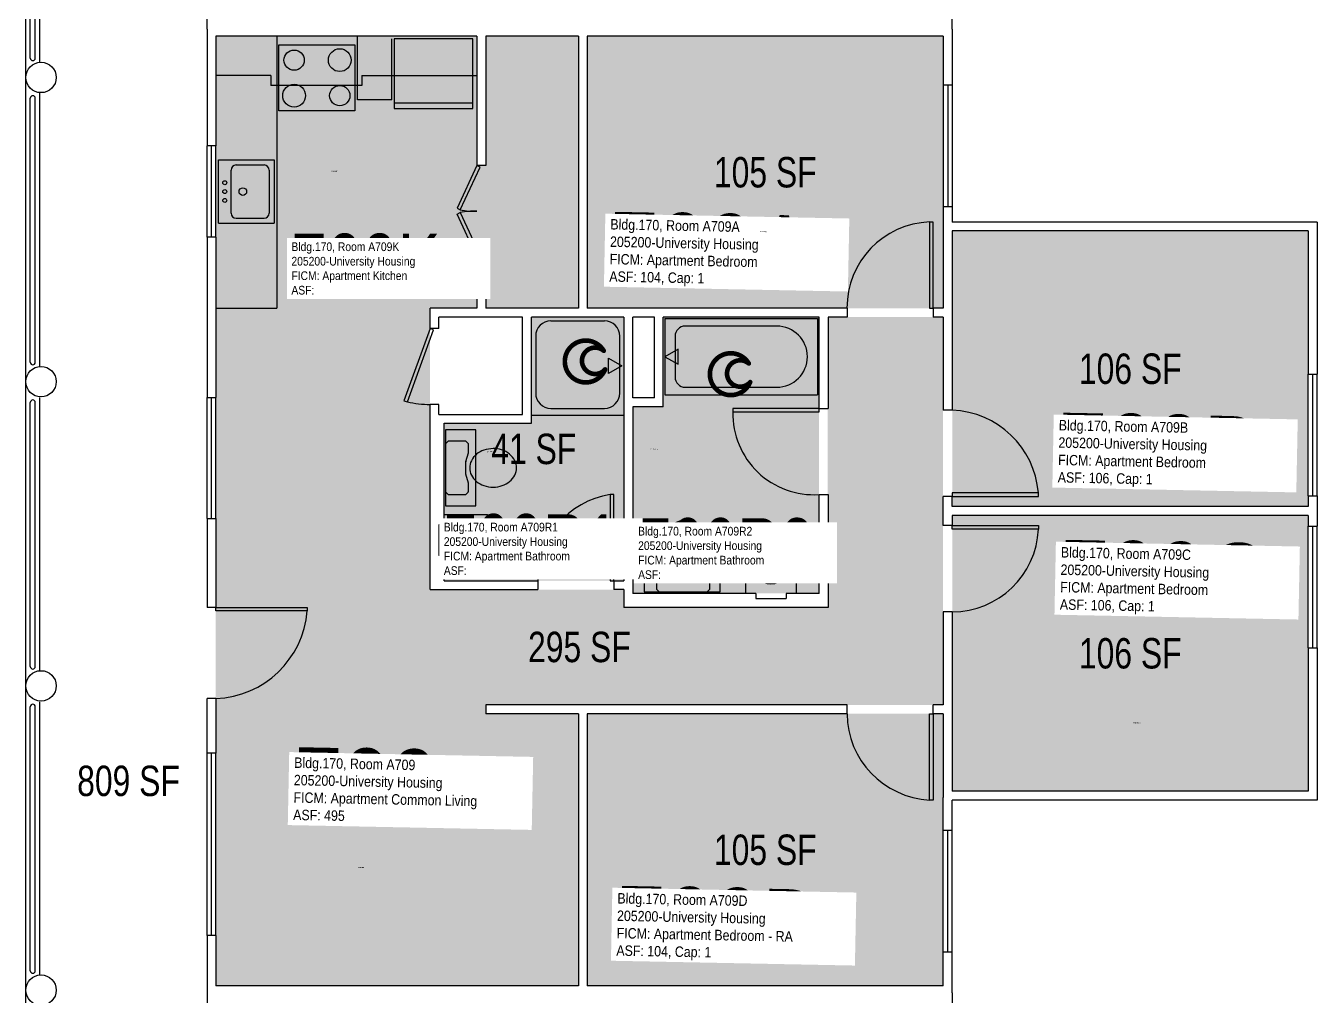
# Model space of a CAD drawing. Header units: inches. Extents: x -90 to 2436, y -85 to 1674.
# Drawn here: x 1902 to 2412, y 822 to 1205 of the extents above; entities that cross this region are included whole.
import ezdxf
from ezdxf.enums import TextEntityAlignment as Align

# ---------------------------------------------------------------- set-up
doc = ezdxf.new("R2010")
doc.units = ezdxf.units.IN
doc.header["$LTSCALE"] = 10
doc.header["$MEASUREMENT"] = 0
doc.layers.get('0').update_dxf_attribs({"linetype": 'CONTINUOUS'})
for name, color, linetype in [('A-COLS', 5, 'CONTINUOUS'), ('A-DOOR', 2, 'CONTINUOUS'), ('A-FLOR', 3, 'CONTINUOUS'), ('A-GLAZ', 1, 'CONTINUOUS'), ('A-IDEN-ICON', 4, 'CONTINUOUS'), ('A-IDEN-RNUM', 7, 'CONTINUOUS'), ('A-IDEN-SNUM', 4, 'CONTINUOUS'), ('A-IDEN-VNUM', 4, 'CONTINUOUS'), ('A-WALL', 5, 'CONTINUOUS'), ('AREA-TEXT', 3, 'CONTINUOUS'), ('Rooms-Category-Color', 7, 'CONTINUOUS'), ('Rooms-College-Color', 7, 'CONTINUOUS'), ('Rooms-Department-Color', 7, 'CONTINUOUS'), ('Rooms-Division-Color', 7, 'CONTINUOUS'), ('Rooms-Information', 7, 'CONTINUOUS')]:
    doc.layers.add(name, color=color, linetype=linetype)
doc.styles.add('CP_AREA', font='arial.ttf', dxfattribs={"height": 15})
doc.styles.add('CP_ROOMSNUMBER', font='arial.ttf', dxfattribs={"height": 1})
doc.styles.add('CP_ROOMVNUMBER', font='arial.ttf', dxfattribs={"width": 0.85, "height": 0.075})

# ---------------------------------------------------------------- blocks, each defined once
blk = doc.blocks.new('CPBATH')
at = {"color": 0, "linetype": 'ByBlock', "const_width": 0.0127}
for points in [[(0.0571, 0.0168, 0.861492), (-0.0551, 0, 1)], [(0.0571, 0.0168, 0.729002), (-0.0084, -0.0042, 1)], [(-0.0551, 0, 0.726902), (0.0487, -0.0337, 1)], [(-0.0084, -0.0042, 0.609468), (0.0487, -0.0337, 1)]]:
    blk.add_lwpolyline(points, format="xyb", dxfattribs=at)
at = {"color": 0, "linetype": 'ByBlock', "const_width": 0.00637}
for points in [[(0.0544, 0.0152, 1), (0.0599, 0.0184, 1)], [(0.0459, -0.0353, 1), (0.0515, -0.0321, 1)]]:
    blk.add_lwpolyline(points, format="xyb", close=True, dxfattribs=at)

msp = doc.modelspace()

# ---------------------------------------------------------------- hatches: boundary and pattern name
at = {"layer": 'Rooms-Category-Color', "true_color": 0x728ef3}
for points in [[(2080.41, 1093.35), (1977.41, 1093.35), (1977.41, 1200.6), (2080.41, 1200.6), (2080.41, 1149.6), (2083.91, 1149.6), (2083.91, 1200.6), (2120.41, 1200.6), (2120.41, 1093.35), (2083.91, 1093.35), (2083.91, 1113.6), (2080.41, 1113.6)], [(2123.99, 1093.35), (2123.99, 1200.6), (2264.49, 1200.6), (2264.49, 1093.35)], [(2267.99, 1015.1), (2267.99, 1123.85), (2408.49, 1123.85), (2408.49, 1015.1)], [(2264.41, 1089.85), (2264.41, 936.85), (2083.91, 936.85), (2083.91, 933.35), (2120.41, 933.35), (2120.41, 826.1), (1977.41, 826.1), (1977.41, 1093.35), (2061.91, 1093.35), (2061.91, 982.35), (2138.41, 982.35), (2138.41, 975.35), (2218.91, 975.35), (2218.91, 1089.85)], [(2138.41, 985.85), (2138.41, 1089.85), (2101.91, 1089.85), (2101.91, 1047.98), (2067.41, 1047.98), (2067.41, 985.85)], [(2215.41, 1089.85), (2215.41, 980.85), (2141.91, 980.85), (2141.91, 1054.48), (2153.91, 1054.48), (2153.91, 1089.85)], [(2267.99, 902.85), (2267.99, 1011.6), (2408.49, 1011.6), (2408.49, 902.85)], [(2123.99, 826.1), (2123.99, 933.35), (2264.49, 933.35), (2264.49, 826.1)]]:
    msp.add_hatch(color=171, dxfattribs=at).paths.add_polyline_path(points)
at = {"layer": 'Rooms-College-Color', "true_color": 0xadadad}
for points in [[(2080.41, 1093.35), (1977.41, 1093.35), (1977.41, 1200.6), (2080.41, 1200.6), (2080.41, 1149.6), (2083.91, 1149.6), (2083.91, 1200.6), (2120.41, 1200.6), (2120.41, 1093.35), (2083.91, 1093.35), (2083.91, 1113.6), (2080.41, 1113.6)], [(2123.99, 1093.35), (2123.99, 1200.6), (2264.49, 1200.6), (2264.49, 1093.35)], [(2267.99, 1015.1), (2267.99, 1123.85), (2408.49, 1123.85), (2408.49, 1015.1)], [(2264.41, 1089.85), (2264.41, 936.85), (2083.91, 936.85), (2083.91, 933.35), (2120.41, 933.35), (2120.41, 826.1), (1977.41, 826.1), (1977.41, 1093.35), (2061.91, 1093.35), (2061.91, 982.35), (2138.41, 982.35), (2138.41, 975.35), (2218.91, 975.35), (2218.91, 1089.85)], [(2138.41, 985.85), (2138.41, 1089.85), (2101.91, 1089.85), (2101.91, 1047.98), (2067.41, 1047.98), (2067.41, 985.85)], [(2215.41, 1089.85), (2215.41, 980.85), (2141.91, 980.85), (2141.91, 1054.48), (2153.91, 1054.48), (2153.91, 1089.85)], [(2267.99, 902.85), (2267.99, 1011.6), (2408.49, 1011.6), (2408.49, 902.85)], [(2123.99, 826.1), (2123.99, 933.35), (2264.49, 933.35), (2264.49, 826.1)]]:
    msp.add_hatch(color=253, dxfattribs=at).paths.add_polyline_path(points)
at = {"layer": 'Rooms-Department-Color', "true_color": 0x604aed}
for points in [[(2080.41, 1093.35), (1977.41, 1093.35), (1977.41, 1200.6), (2080.41, 1200.6), (2080.41, 1149.6), (2083.91, 1149.6), (2083.91, 1200.6), (2120.41, 1200.6), (2120.41, 1093.35), (2083.91, 1093.35), (2083.91, 1113.6), (2080.41, 1113.6)], [(2123.99, 1093.35), (2123.99, 1200.6), (2264.49, 1200.6), (2264.49, 1093.35)], [(2267.99, 1015.1), (2267.99, 1123.85), (2408.49, 1123.85), (2408.49, 1015.1)], [(2264.41, 1089.85), (2264.41, 936.85), (2083.91, 936.85), (2083.91, 933.35), (2120.41, 933.35), (2120.41, 826.1), (1977.41, 826.1), (1977.41, 1093.35), (2061.91, 1093.35), (2061.91, 982.35), (2138.41, 982.35), (2138.41, 975.35), (2218.91, 975.35), (2218.91, 1089.85)], [(2138.41, 985.85), (2138.41, 1089.85), (2101.91, 1089.85), (2101.91, 1047.98), (2067.41, 1047.98), (2067.41, 985.85)], [(2215.41, 1089.85), (2215.41, 980.85), (2141.91, 980.85), (2141.91, 1054.48), (2153.91, 1054.48), (2153.91, 1089.85)], [(2267.99, 902.85), (2267.99, 1011.6), (2408.49, 1011.6), (2408.49, 902.85)], [(2123.99, 826.1), (2123.99, 933.35), (2264.49, 933.35), (2264.49, 826.1)]]:
    msp.add_hatch(color=173, dxfattribs=at).paths.add_polyline_path(points)
at = {"layer": 'Rooms-Division-Color', "true_color": 0x604aed}
for points in [[(2080.41, 1093.35), (1977.41, 1093.35), (1977.41, 1200.6), (2080.41, 1200.6), (2080.41, 1149.6), (2083.91, 1149.6), (2083.91, 1200.6), (2120.41, 1200.6), (2120.41, 1093.35), (2083.91, 1093.35), (2083.91, 1113.6), (2080.41, 1113.6)], [(2123.99, 1093.35), (2123.99, 1200.6), (2264.49, 1200.6), (2264.49, 1093.35)], [(2267.99, 1015.1), (2267.99, 1123.85), (2408.49, 1123.85), (2408.49, 1015.1)], [(2264.41, 1089.85), (2264.41, 936.85), (2083.91, 936.85), (2083.91, 933.35), (2120.41, 933.35), (2120.41, 826.1), (1977.41, 826.1), (1977.41, 1093.35), (2061.91, 1093.35), (2061.91, 982.35), (2138.41, 982.35), (2138.41, 975.35), (2218.91, 975.35), (2218.91, 1089.85)], [(2138.41, 985.85), (2138.41, 1089.85), (2101.91, 1089.85), (2101.91, 1047.98), (2067.41, 1047.98), (2067.41, 985.85)], [(2215.41, 1089.85), (2215.41, 980.85), (2141.91, 980.85), (2141.91, 1054.48), (2153.91, 1054.48), (2153.91, 1089.85)], [(2267.99, 902.85), (2267.99, 1011.6), (2408.49, 1011.6), (2408.49, 902.85)], [(2123.99, 826.1), (2123.99, 933.35), (2264.49, 933.35), (2264.49, 826.1)]]:
    msp.add_hatch(color=173, dxfattribs=at).paths.add_polyline_path(points)

# ---------------------------------------------------------------- linework, layer by layer
for p, q in [((2001.49, 1200.6), (2001.49, 1093.35)), ((2033.35, 1175.6), (2033.35, 1200.6)), ((2046.86, 1175.6), (2046.86, 1199.6)), ((2078.86, 1199.6), (2047.86, 1199.6)), ((2047.86, 1199.6), (2047.86, 1172.1)), ((2078.86, 1172.1), (2078.86, 1199.6)), ((2002.35, 1197.19), (2032.35, 1197.19)), ((2002.35, 1171.19), (2002.35, 1197.19)), ((2032.35, 1197.19), (2032.35, 1171.19)), ((1999.12, 1185.19), (1977.49, 1185.19)), ((1999.12, 1185.19), (1999.12, 1181.19)), ((2035.12, 1185.19), (2080.49, 1185.19)), ((2035.12, 1185.19), (2035.12, 1181.19)), ((2035.12, 1181.19), (1999.12, 1181.19)), ((2046.86, 1175.6), (2033.35, 1175.6)), ((2047.86, 1174.35), (2078.86, 1174.35)), ((2047.86, 1172.1), (2078.86, 1172.1)), ((2032.35, 1171.19), (2002.35, 1171.19)), ((1978.49, 1151.85), (2000.49, 1151.85)), ((1978.49, 1126.85), (1978.49, 1151.85)), ((2000.49, 1151.85), (2000.49, 1126.85)), ((1983.49, 1130.85), (1983.49, 1147.85)), ((1985.49, 1149.85), (1996.49, 1149.85)), ((1998.49, 1147.85), (1998.49, 1130.85)), ((1978.49, 1126.85), (2000.49, 1126.85)), ((1985.49, 1128.85), (1996.49, 1128.85)), ((1977.49, 1093.35), (2001.49, 1093.35)), ((2109.65, 1088.35), (2130.82, 1088.35)), ((2154.61, 1089.23), (2214.86, 1089.23)), ((2154.61, 1089.23), (2154.61, 1059.23)), ((2198.8, 1086.28), (2162.65, 1086.28)), ((2214.86, 1089.23), (2214.86, 1059.23)), ((2103.65, 1082.35), (2103.65, 1059.85)), ((2136.82, 1059.85), (2136.82, 1082.35)), ((2158.63, 1082.26), (2158.63, 1066.2)), ((2159.81, 1077.23), (2154.61, 1074.23)), ((2159.81, 1071.23), (2159.81, 1077.23)), ((2132.4, 1067.6), (2132.4, 1073.6)), ((2132.4, 1073.6), (2137.59, 1070.6)), ((2137.59, 1070.6), (2132.4, 1067.6)), ((2154.61, 1074.23), (2159.81, 1071.23)), ((2162.65, 1062.18), (2198.8, 1062.18)), ((2154.61, 1059.23), (2214.86, 1059.23)), ((2138.49, 1050.98), (2101.99, 1050.98)), ((2109.65, 1053.85), (2130.82, 1053.85)), ((2080.09, 1045.35), (2068.09, 1045.35)), ((2068.09, 1045.35), (2068.09, 1015.35)), ((2080.09, 1015.35), (2080.09, 1045.35)), ((2069.09, 1040.85), (2068.09, 1039.85)), ((2068.09, 1039.85), (2068.09, 1020.85)), ((2076.09, 1040.85), (2069.09, 1040.85)), ((2077.09, 1039.85), (2076.09, 1040.85)), ((2077.09, 1036.35), (2077.09, 1039.85)), ((2076.1, 1032.91), (2077.09, 1036.35)), ((2076.09, 1027.85), (2076.09, 1032.8)), ((2077.09, 1024.35), (2076.09, 1027.85)), ((2077.09, 1021.03), (2077.09, 1024.35)), ((2068.09, 1020.85), (2069.09, 1019.85)), ((2069.09, 1019.85), (2076.09, 1019.85)), ((2076.09, 1019.85), (2076.97, 1020.73)), ((2068.09, 1015.35), (2080.09, 1015.35)), ((2084.61, 1011.85), (2067.49, 1011.85)), ((2086.11, 993.35), (2086.11, 1010.35)), ((2204.99, 999.48), (2187.99, 999.48)), ((2186.49, 997.98), (2186.49, 980.85)), ((2206.49, 997.98), (2206.49, 980.85)), ((2084.61, 991.85), (2067.49, 991.85)), ((2146.49, 993.48), (2146.49, 981.48)), ((2176.49, 993.48), (2146.49, 993.48)), ((2151.36, 989.31), (2151.36, 982.48)), ((2152.36, 990.48), (2151.49, 989.6)), ((2155.86, 990.48), (2152.36, 990.48)), ((2159.31, 989.5), (2155.86, 990.48)), ((2164.3, 989.48), (2159.42, 989.48)), ((2167.86, 990.48), (2164.42, 989.5)), ((2171.19, 990.48), (2167.86, 990.48)), ((2172.36, 989.48), (2171.49, 990.36)), ((2172.36, 982.48), (2172.36, 989.48)), ((2176.49, 981.48), (2176.49, 993.48)), ((2146.49, 981.48), (2176.49, 981.48)), ((2151.36, 982.48), (2152.36, 981.48)), ((2152.36, 981.48), (2171.36, 981.48)), ((2171.36, 981.48), (2172.36, 982.48))]:
    msp.add_line(p, q)
for centre, radius in [((2008.35, 1191.19), 4), ((2026.35, 1191.19), 4.5), ((2008.35, 1177.19), 4.5), ((2026.35, 1177.19), 4), ((1980.99, 1142.85), 0.791), ((1980.99, 1139.35), 0.791), ((1980.99, 1135.85), 0.791), ((1988.11, 1139.35), 1.5)]:
    msp.add_circle(centre, radius)
for centre, radius, start, end in [((1985.49, 1147.85), 2, 90, 180), ((1996.49, 1147.85), 2, 0, 90), ((1985.49, 1130.85), 2, 180, 270), ((1996.49, 1130.85), 2, 270, 0), ((2109.65, 1082.35), 6, 90, 180), ((2130.82, 1082.35), 6, 0, 90), ((2162.65, 1082.26), 4.02, 90, 180), ((2198.8, 1074.23), 12.05, 270, 90), ((2162.65, 1066.2), 4.02, 180, 270), ((2109.65, 1059.85), 6, 180, 270), ((2130.82, 1059.85), 6, 270, 0), ((2085.34, 1029.64), 7.89, 129.4725, 153.2988), ((2086.26, 1028.53), 9.33, 108.8354, 129.4725), ((2086.85, 1026.78), 11.18, 90, 108.8354), ((2087.42, 1029.42), 8.55, 71.1646, 93.7754), ((2086.87, 1027.82), 10.24, 50.5275, 71.1646), ((2088.37, 1029.64), 7.89, 26.7012, 50.5275), ((2076.51, 1032.8), 0.418, 164.0546, 180), ((2083.92, 1030.35), 6.3, 153.2988, 180), ((2083.92, 1030.35), 6.3, 180, 206.7012), ((2089.78, 1030.35), 6.3, 0, 26.7012), ((2089.78, 1030.35), 6.3, 333.2988, 0), ((2085.34, 1031.07), 7.89, 206.7012, 230.5275), ((2086.26, 1032.18), 9.33, 230.5275, 251.1646), ((2087.45, 1032.18), 9.33, 288.8354, 309.4725), ((2088.37, 1031.07), 7.89, 309.4725, 333.2988), ((2076.67, 1021.03), 0.418, 315, 0), ((2086.85, 1033.93), 11.18, 251.1646, 270), ((2086.85, 1033.93), 11.18, 270, 288.8354), ((2078.23, 1002.98), 6.59, 116.1916, 139.8991), ((2077.71, 1004.03), 5.42, 90, 116.1916), ((2077.71, 1004.03), 5.42, 63.8084, 90), ((2077.19, 1002.98), 6.59, 40.1009, 63.8084), ((2084.61, 1010.35), 1.5, 0, 90), ((2162.57, 1001.76), 7.89, 116.7012, 140.5275), ((2161.86, 1003.17), 6.3, 90, 116.7012), ((2161.86, 1003.17), 6.3, 63.2988, 90), ((2161.15, 1001.76), 7.89, 39.4725, 63.2988), ((2080.31, 1001.85), 9, 160.7706, 180), ((2079.04, 1002.3), 7.65, 139.8991, 160.7706), ((2076.38, 1002.3), 7.65, 19.2294, 40.1009), ((2075.11, 1001.85), 9, 0, 19.2294), ((2164.39, 1000.26), 10.24, 140.5275, 161.1646), ((2160.04, 1000.84), 9.33, 18.8354, 39.4725), ((2158.29, 1000.24), 11.18, 0, 18.8354), ((2080.31, 1001.85), 9, 180, 199.2294), ((2079.04, 1001.41), 7.65, 199.2294, 220.1009), ((2076.38, 1001.41), 7.65, 319.8991, 340.7706), ((2075.11, 1001.85), 9, 340.7706, 0), ((2162.79, 1000.81), 8.55, 161.1646, 183.7754), ((2165.44, 1000.24), 11.18, 180, 198.8354), ((2158.29, 1000.24), 11.18, 341.1646, 0), ((2187.99, 997.98), 1.5, 90, 180), ((2204.99, 997.98), 1.5, 0, 90), ((2078.23, 1000.73), 6.59, 220.1009, 243.8084), ((2077.71, 999.67), 5.42, 243.8084, 270), ((2077.71, 999.67), 5.42, 270, 296.1916), ((2077.19, 1000.73), 6.59, 296.1916, 319.8991), ((2163.69, 999.65), 9.33, 198.8354, 219.4725), ((2162.57, 998.73), 7.89, 219.4725, 243.2988), ((2161.15, 998.73), 7.89, 296.7012, 320.5275), ((2160.04, 999.65), 9.33, 320.5275, 341.1646), ((2195.36, 990.56), 6.59, 130.1009, 153.8084), ((2196.04, 989.75), 7.65, 109.2294, 130.1009), ((2196.49, 988.48), 9, 90, 109.2294), ((2196.49, 988.48), 9, 70.7706, 90), ((2196.93, 989.75), 7.65, 49.8991, 70.7706), ((2197.61, 990.56), 6.59, 26.1916, 49.8991), ((2084.61, 993.35), 1.5, 270, 0), ((2151.78, 989.31), 0.418, 135, 180), ((2161.86, 997.31), 6.3, 243.2988, 270), ((2159.42, 989.9), 0.418, 254.0546, 270), ((2161.86, 997.31), 6.3, 270, 296.7012), ((2164.3, 989.9), 0.418, 270, 285.9454), ((2171.19, 990.06), 0.418, 45, 90), ((2194.31, 991.08), 5.42, 153.8084, 180), ((2194.31, 991.08), 5.42, 180, 206.1916), ((2195.36, 991.6), 6.59, 206.1916, 229.8991), ((2197.61, 991.6), 6.59, 310.1009, 333.8084), ((2198.67, 991.08), 5.42, 0, 26.1916), ((2198.67, 991.08), 5.42, 333.8084, 0), ((2196.04, 992.41), 7.65, 229.8991, 250.7706), ((2196.49, 993.68), 9, 250.7706, 270), ((2196.49, 993.68), 9, 270, 289.2294), ((2196.93, 992.41), 7.65, 289.2294, 310.1009)]:
    msp.add_arc(centre, radius, start, end)
at = {"layer": 'A-COLS'}
for centre in [(1908.49, 1184.37), (1908.49, 1064.37), (1908.49, 944.37), (1908.49, 824.37)]:
    msp.add_circle(centre, 6, dxfattribs=at)
at = {"layer": 'A-DOOR'}
for p, q in [((2080.49, 1149.6), (2072.61, 1132.76)), ((2073.89, 1132.16), (2081.77, 1149)), ((2081.77, 1149), (2080.49, 1149.6)), ((2072.61, 1132.76), (2073.89, 1132.16)), ((2072.61, 1130.45), (2073.89, 1131.05)), ((2080.49, 1113.6), (2072.61, 1130.45)), ((2073.89, 1131.05), (2081.77, 1114.2)), ((2260.49, 1127.35), (2259.07, 1127.35)), ((2259.07, 1127.35), (2259.07, 1093.35)), ((2260.49, 1093.35), (2260.49, 1127.35)), ((2081.77, 1114.2), (2080.49, 1113.6)), ((2259.07, 1093.35), (2260.49, 1093.35)), ((2061.99, 1085.35), (2051.69, 1056.87)), ((2063.32, 1084.87), (2061.99, 1085.35)), ((2053.02, 1056.39), (2063.32, 1084.87)), ((2051.69, 1056.87), (2053.02, 1056.39)), ((2215.49, 1053.85), (2181.49, 1053.85)), ((2181.49, 1053.85), (2181.49, 1052.44)), ((2181.49, 1052.44), (2215.49, 1052.44)), ((2215.49, 1052.44), (2215.49, 1053.85)), ((2134.49, 1019.85), (2133.07, 1019.85)), ((2133.07, 1019.85), (2133.07, 985.85)), ((2134.49, 985.85), (2134.49, 1019.85)), ((2267.99, 1020.52), (2267.99, 1019.1)), ((2301.99, 1020.52), (2267.99, 1020.52)), ((2267.99, 1019.1), (2301.99, 1019.1)), ((2301.99, 1019.1), (2301.99, 1020.52)), ((2267.99, 1006.19), (2267.99, 1007.6)), ((2267.99, 1007.6), (2301.99, 1007.6)), ((2301.99, 1006.19), (2267.99, 1006.19)), ((2301.99, 1007.6), (2301.99, 1006.19)), ((2133.07, 985.85), (2134.49, 985.85)), ((1977.49, 973.94), (1977.49, 975.35)), ((1977.49, 975.35), (2013.49, 975.35)), ((2013.49, 973.94), (1977.49, 973.94)), ((2013.49, 975.35), (2013.49, 973.94)), ((2259.07, 933.35), (2260.49, 933.35)), ((2259.07, 899.35), (2259.07, 933.35)), ((2260.49, 933.35), (2260.49, 899.35)), ((2260.49, 899.35), (2259.07, 899.35))]:
    msp.add_line(p, q, dxfattribs=at)
for centre, radius, start, end in [((2079.32, 1157.28), 25.7, 257.7951, 272.6003), ((2079.32, 1105.93), 25.7, 87.3997, 102.2049), ((2260.25, 1093.61), 33.77, 92.005, 180.4328), ((2062.91, 1101.89), 46.56, 257.7303, 268.8634), ((2213.36, 1051.67), 31.88, 178.6169, 273.8208), ((2266.67, 1017.7), 35.43, 4.5723, 87.8654), ((2138.34, 986.41), 33.85, 98.9487, 180.9447), ((2268.04, 1007.58), 33.98, 269.9173, 357.6449), ((1976.01, 976.92), 37.6, 272.2523, 355.4481), ((2260.87, 933.69), 34.38, 180.5585, 267.0038)]:
    msp.add_arc(centre, radius, start, end, dxfattribs=at)
at = {"layer": 'A-FLOR'}
for p, q in [((1904.24, 1192.03), (1904.24, 1296.16)), ((1906.24, 1192.03), (1906.24, 1296.16)), ((1904.24, 1072.03), (1904.24, 1176.16)), ((1906.24, 1072.03), (1906.24, 1176.16)), ((1904.24, 952.03), (1904.24, 1056.16)), ((1906.24, 952.03), (1906.24, 1056.16)), ((1904.24, 832.03), (1904.24, 936.16)), ((1906.24, 832.03), (1906.24, 936.16))]:
    msp.add_line(p, q, dxfattribs=at)
at = {"layer": 'A-FLOR', "extrusion": (-4.6464e-13, 0.000187714, 1)}
for centre in [(1905.24, 1192.03, 0.22), (1905.24, 1072.03, 0.2), (1905.24, 952.03, 0.18), (1905.24, 832.03, 0.16)]:
    msp.add_arc(centre, 1, 180, 360, dxfattribs=at)
at = {"layer": 'A-FLOR', "extrusion": (-4.64724e-13, 0.000187714, 1)}
for centre in [(1905.24, 1176.16, 0.22), (1905.24, 1056.16, 0.2), (1905.24, 936.16, 0.18)]:
    msp.add_arc(centre, 1, 0, 180, dxfattribs=at)
at = {"layer": 'A-GLAZ'}
for p, q in [((2264.49, 1181.35), (2264.49, 1133.35)), ((2266.24, 1181.35), (2266.24, 1133.35)), ((2267.99, 1181.35), (2267.99, 1133.35)), ((1973.99, 1121.35), (1973.99, 1157.35)), ((1975.74, 1121.35), (1975.74, 1157.35)), ((1977.49, 1121.35), (1977.49, 1157.35)), ((2408.49, 1019.35), (2408.49, 1067.35)), ((2410.24, 1019.35), (2410.24, 1067.35)), ((2411.99, 1019.35), (2411.99, 1067.35)), ((1973.99, 1010.35), (1973.99, 1058.1)), ((1975.74, 1010.35), (1975.74, 1058.1)), ((1977.49, 1010.35), (1977.49, 1058.1)), ((2408.49, 959.35), (2408.49, 1007.35)), ((2410.24, 959.35), (2410.24, 1007.35)), ((2411.99, 959.35), (2411.99, 1007.35)), ((1973.99, 845.85), (1973.99, 917.85)), ((1975.74, 845.85), (1975.74, 917.85)), ((1977.49, 845.85), (1977.49, 917.85)), ((2264.49, 839.35), (2264.49, 887.35)), ((2266.24, 839.35), (2266.24, 887.35)), ((2267.99, 839.35), (2267.99, 887.35))]:
    msp.add_line(p, q, dxfattribs=at)
at = {"layer": 'A-WALL'}
for p, q in [((1902.49, 1064.44), (1902.49, 1304.43)), ((1907.99, 1190.07), (1907.99, 1298.12)), ((1973.99, 1203.35), (1973.99, 1249.35)), ((2267.99, 1203.35), (2267.99, 1225.35)), ((1973.99, 1203.35), (1973.99, 1157.35)), ((2267.99, 1203.35), (2267.99, 1181.35)), ((1977.49, 1200.6), (1977.49, 1157.35)), ((2080.49, 1200.6), (1977.49, 1200.6)), ((2080.49, 1200.6), (2080.49, 1149.6)), ((2083.99, 1200.6), (2083.99, 1149.6)), ((2120.49, 1200.6), (2083.99, 1200.6)), ((2120.49, 1200.6), (2120.49, 1093.35)), ((2123.99, 1200.6), (2123.99, 1093.35)), ((2264.49, 1200.6), (2123.99, 1200.6)), ((2264.49, 1200.6), (2264.49, 1181.35)), ((1907.99, 1070.07), (1907.99, 1178.12)), ((2267.99, 1181.35), (2264.49, 1181.35)), ((1977.49, 1157.35), (1973.99, 1157.35)), ((2083.99, 1149.6), (2080.49, 1149.6)), ((2267.99, 1133.35), (2264.49, 1133.35)), ((2264.49, 1133.35), (2264.49, 1128.35)), ((2267.99, 1133.35), (2267.99, 1127.35)), ((2264.49, 1128.35), (2264.49, 1093.35)), ((2411.99, 1127.35), (2267.99, 1127.35)), ((2411.99, 1127.35), (2411.99, 1067.35)), ((1973.99, 1121.35), (1973.99, 1058.1)), ((1977.49, 1121.35), (1973.99, 1121.35)), ((1977.49, 1121.35), (1977.49, 1093.35)), ((2267.99, 1123.85), (2267.99, 1053.1)), ((2408.49, 1123.85), (2267.99, 1123.85)), ((2408.49, 1123.85), (2408.49, 1067.35)), ((2080.49, 1113.6), (2080.49, 1093.35)), ((2083.99, 1113.6), (2080.49, 1113.6)), ((2083.99, 1113.6), (2083.99, 1093.35)), ((1977.49, 1093.35), (1977.49, 1058.1)), ((2080.49, 1093.35), (2061.99, 1093.35)), ((2061.99, 1085.35), (2061.99, 1093.35)), ((2120.49, 1093.35), (2083.99, 1093.35)), ((2226.49, 1093.35), (2123.99, 1093.35)), ((2226.49, 1093.35), (2226.49, 1089.85)), ((2264.49, 1093.35), (2260.49, 1093.35)), ((2260.49, 1093.35), (2260.49, 1089.85)), ((2065.49, 1085.35), (2061.99, 1085.35)), ((2098.49, 1089.85), (2065.49, 1089.85)), ((2065.49, 1085.35), (2065.49, 1089.85)), ((2098.49, 1051.48), (2098.49, 1089.85)), ((2138.49, 1089.85), (2101.99, 1089.85)), ((2101.99, 1047.98), (2101.99, 1089.85)), ((2138.49, 1089.85), (2138.49, 985.85)), ((2150.49, 1089.85), (2141.99, 1089.85)), ((2141.99, 1057.98), (2141.99, 1089.85)), ((2150.49, 1057.98), (2150.49, 1089.85)), ((2215.49, 1089.85), (2153.99, 1089.85)), ((2153.99, 1054.48), (2153.99, 1089.85)), ((2215.49, 1053.85), (2215.49, 1089.85)), ((2226.49, 1089.85), (2218.99, 1089.85)), ((2218.99, 1089.85), (2218.99, 1053.85)), ((2264.49, 1089.85), (2260.49, 1089.85)), ((2264.49, 1089.85), (2264.49, 1053.1)), ((2408.49, 1067.35), (2411.99, 1067.35)), ((1902.49, 944.29), (1902.49, 1064.44)), ((1907.99, 950.07), (1907.99, 1058.12)), ((1973.99, 1058.1), (1977.49, 1058.1)), ((2065.49, 1055.35), (2061.99, 1055.35)), ((2061.99, 982.35), (2061.99, 1055.35)), ((2065.49, 1051.48), (2065.49, 1055.35)), ((2150.49, 1057.98), (2141.99, 1057.98)), ((2065.49, 1051.48), (2098.49, 1051.48)), ((2141.99, 1054.48), (2141.99, 980.85)), ((2153.99, 1054.48), (2141.99, 1054.48)), ((2215.49, 1053.85), (2218.99, 1053.85)), ((2267.99, 1053.1), (2264.49, 1053.1)), ((2067.49, 1047.98), (2101.99, 1047.98)), ((2067.49, 1007.85), (2067.49, 1047.98)), ((2215.49, 980.85), (2215.49, 1019.85)), ((2215.49, 1019.85), (2218.99, 1019.85)), ((2218.99, 1019.85), (2218.99, 975.35)), ((2264.49, 1007.6), (2264.49, 1019.1)), ((2267.99, 1019.1), (2264.49, 1019.1)), ((2267.99, 1015.1), (2267.99, 1019.1)), ((2408.49, 1019.35), (2411.99, 1019.35)), ((2408.49, 1019.35), (2408.49, 1015.1)), ((2411.99, 1019.35), (2411.99, 1007.35)), ((2408.49, 1015.1), (2267.99, 1015.1)), ((1973.99, 1010.35), (1973.99, 975.35)), ((1973.99, 1010.35), (1977.49, 1010.35)), ((1977.49, 1010.35), (1977.49, 975.35)), ((2408.49, 1011.6), (2267.99, 1011.6)), ((2267.99, 1011.6), (2267.99, 1007.6)), ((2408.49, 1011.6), (2408.49, 1007.35)), ((2067.49, 1007.85), (2065.49, 1007.85)), ((2065.49, 1007.85), (2065.49, 995.85)), ((2267.99, 1007.6), (2264.49, 1007.6)), ((2408.49, 1007.35), (2411.99, 1007.35)), ((2067.49, 995.85), (2065.49, 995.85)), ((2067.49, 985.85), (2067.49, 995.85)), ((2067.49, 985.85), (2104.49, 985.85)), ((2104.49, 985.85), (2104.49, 982.35)), ((2134.49, 985.85), (2138.49, 985.85)), ((2134.49, 985.85), (2134.49, 982.35)), ((2061.99, 982.35), (2104.49, 982.35)), ((2138.49, 982.35), (2134.49, 982.35)), ((2138.49, 982.35), (2138.49, 975.35)), ((2190.49, 980.85), (2141.99, 980.85)), ((2190.49, 980.85), (2190.49, 978.85)), ((2190.49, 978.85), (2202.49, 978.85)), ((2202.49, 980.85), (2202.49, 978.85)), ((2215.49, 980.85), (2202.49, 980.85)), ((1977.49, 975.35), (1973.99, 975.35)), ((2218.99, 975.35), (2138.49, 975.35)), ((2264.49, 973.6), (2264.49, 936.85)), ((2267.99, 973.6), (2264.49, 973.6)), ((2267.99, 973.6), (2267.99, 902.85)), ((2408.49, 959.35), (2411.99, 959.35)), ((2408.49, 959.35), (2408.49, 902.85)), ((2411.99, 959.35), (2411.99, 899.35)), ((1902.49, 824.02), (1902.49, 944.29)), ((1907.99, 830.07), (1907.99, 938.12)), ((1977.49, 939.35), (1973.99, 939.35)), ((1973.99, 917.85), (1973.99, 939.35)), ((1977.49, 939.35), (1977.49, 917.85)), ((2226.49, 936.85), (2083.99, 936.85)), ((2083.99, 936.85), (2083.99, 933.35)), ((2120.49, 933.35), (2083.99, 933.35)), ((2120.49, 933.35), (2120.49, 826.1)), ((2226.49, 933.35), (2123.99, 933.35)), ((2123.99, 933.35), (2123.99, 826.1)), ((2226.49, 933.35), (2226.49, 936.85)), ((2260.49, 933.35), (2260.49, 936.85)), ((2264.49, 936.85), (2260.49, 936.85)), ((2264.49, 933.35), (2260.49, 933.35)), ((2264.49, 933.35), (2264.49, 900.35)), ((1977.49, 917.85), (1973.99, 917.85)), ((2408.49, 902.85), (2267.99, 902.85)), ((2264.49, 887.35), (2264.49, 900.35)), ((2411.99, 899.35), (2267.99, 899.35)), ((2267.99, 887.35), (2267.99, 899.35)), ((2267.99, 887.35), (2264.49, 887.35)), ((1977.49, 845.85), (1973.99, 845.85)), ((1973.99, 845.85), (1973.99, 823.35)), ((1977.49, 845.85), (1977.49, 826.1)), ((2267.99, 839.35), (2264.49, 839.35)), ((2264.49, 826.1), (2264.49, 839.35)), ((2267.99, 823.35), (2267.99, 839.35)), ((2120.49, 826.1), (1977.49, 826.1)), ((2264.49, 826.1), (2123.99, 826.1)), ((1902.49, 704.3), (1902.49, 824.02)), ((1973.99, 823.35), (1973.99, 777.35)), ((2267.99, 823.35), (2267.99, 801.35))]:
    msp.add_line(p, q, dxfattribs=at)

# ---------------------------------------------------------------- block references
at = {"layer": 'A-IDEN-ICON', "xscale": 144.0000000004754, "yscale": 144.0000000004754, "zscale": 144.0000000004754, "rotation": 13.71015151948019}
for p in [(2123.09, 1072.25), (2180.32, 1067.24)]:
    msp.add_blockref('CPBATH', p, dxfattribs=at)

# ---------------------------------------------------------------- texts
at = {"layer": 'A-IDEN-RNUM', "style": 'CP_ROOMSNUMBER'}
for s, rotation, p in [('0709-K0', 358.9, (2022.82, 1147.28)), ('0709-A0', 358.8673, (2192.09, 1123.38)), ('0709-R1', 358.9, (2084.45, 1036.52)), ('0709-R2', 358.9, (2148.9, 1037.65)), ('0709-B0', 358.9, (2336.22, 1038.56)), ('0709-C0', 358.8673, (2339.39, 929.61)), ('0709-00', 358.9, (2033.52, 872.6)), ('0709-D0', 358.9, (2190.76, 850.89))]:
    msp.add_text(s, height=0.36, rotation=rotation, dxfattribs=at).set_placement(p)
at = {"layer": 'A-IDEN-SNUM', "style": 'CP_ROOMSNUMBER'}
for s, rotation, p in [('1700A709K0', 358.9, (2022.82, 1147.28)), ('1700A709A0', 358.8673, (2192.09, 1123.38)), ('1700A709R1', 358.9, (2084.45, 1036.52)), ('1700A709R2', 358.9, (2148.9, 1037.65)), ('1700A709B0', 358.9, (2336.22, 1038.56)), ('1700A709C0', 358.8673, (2339.39, 929.61)), ('1700A70900', 358.9, (2033.52, 872.6)), ('1700A709D0', 358.9, (2190.76, 850.89))]:
    msp.add_text(s, height=0.36, rotation=rotation, dxfattribs=at).set_placement(p)
at = {"layer": 'A-IDEN-VNUM', "style": 'CP_ROOMVNUMBER', "width": 0.85}
for s, rotation, p in [('709A', 358.8713, (2132.65, 1102.6)), ('709B', 358.8673, (2309.57, 1023.37)), ('709C', 358.8673, (2310.41, 973.22)), ('709', 358.8673, (2007.94, 891.42)), ('709D', 358.8673, (2135.42, 836.73))]:
    msp.add_text(s, height=28.8, rotation=rotation, dxfattribs=at).set_placement(p)
at = {"layer": 'A-IDEN-VNUM', "style": 'CP_ROOMVNUMBER'}
for s, width, p in [('709K', 0.75, (2007.28, 1098.69, 0)), ('709R1', 0.7, (2067.41, 988.09)), ('709R2', 0.7, (2144.07, 986.49))]:
    msp.add_text(s, height=24, dxfattribs=dict(at, width=width)).set_placement(p)
at = {"layer": 'AREA-TEXT', "style": 'CP_AREA', "width": 0.75}
for s, p in [('105 SF', (2194.24, 1146.98)), ('106 SF', (2338.24, 1069.48)), ('41 SF', (2102.91, 1037.85)), ('295 SF', (2120.91, 959.73)), ('106 SF', (2338.24, 957.23)), ('809 SF', (1943.01, 906.91)), ('105 SF', (2194.24, 879.73))]:
    msp.add_text(s, height=12, dxfattribs=at).set_placement(p, align=Align.MIDDLE_CENTER)

# ---------------------------------------------------------------- next in the draw order: texts
at = {"layer": 'Rooms-Information', "width": 92.16, "attachment_point": 7, "style": 'CP_ROOMVNUMBER', "bg_fill": 3, "box_fill_scale": 1.5, "bg_fill_color": 256, "bg_fill_true_color": 13158600, "bg_fill_transparency": 0}
for s, insert, char_height, rotation in [('Bldg.170, Room A709A^M^J205200-University Housing^M^JFICM: Apartment Bedroom^M^JASF: 104, Cap: 1', (2132.65, 1102.6), 4.1143, 358.8713), ('Bldg.170, Room A709B^M^J205200-University Housing^M^JFICM: Apartment Bedroom^M^JASF: 106, Cap: 1', (2309.57, 1023.37), 4.1143, 358.8673), ('Bldg.170, Room A709C^M^J205200-University Housing^M^JFICM: Apartment Bedroom^M^JASF: 106, Cap: 1', (2310.41, 973.22), 4.1143, 358.8673), ('Bldg.170, Room A709^M^J205200-University Housing^M^JFICM: Apartment Common Living^M^JASF: 495', (2007.94, 891.42), 4.1143, 358.8673), ('Bldg.170, Room A709D^M^J205200-University Housing^M^JFICM: Apartment Bedroom - RA^M^JASF: 104, Cap: 1', (2135.42, 836.73), 4.11429, 358.8673)]:
    msp.add_mtext(s, dxfattribs=dict(at, insert=insert, char_height=char_height, rotation=rotation))
at = {"layer": 'Rooms-Information', "char_height": 3.4286, "width": 76.8, "attachment_point": 7, "style": 'CP_ROOMVNUMBER', "bg_fill": 3, "box_fill_scale": 1.5, "bg_fill_color": 256, "bg_fill_true_color": 13158600, "bg_fill_transparency": 0}
for s, insert in [('Bldg.170, Room A709K^M^J205200-University Housing^M^JFICM: Apartment Kitchen^M^JASF: ', (2007.28, 1098.69, 0)), ('Bldg.170, Room A709R2^M^J205200-University Housing^M^JFICM: Apartment Bathroom^M^JASF: ', (2144.07, 986.49))]:
    msp.add_mtext(s, dxfattribs=dict(at, insert=insert))

# ---------------------------------------------------------------- next in the draw order: texts
at = {"layer": 'Rooms-Information', "insert": (2067.41, 988.09), "char_height": 3.4286, "width": 76.8, "attachment_point": 7, "style": 'CP_ROOMVNUMBER', "bg_fill": 3, "box_fill_scale": 1.5, "bg_fill_color": 256, "bg_fill_true_color": 13158600, "bg_fill_transparency": 0}
msp.add_mtext('Bldg.170, Room A709R1^M^J205200-University Housing^M^JFICM: Apartment Bathroom^M^JASF: ', dxfattribs=at)

doc.saveas('drawing.dxf')
